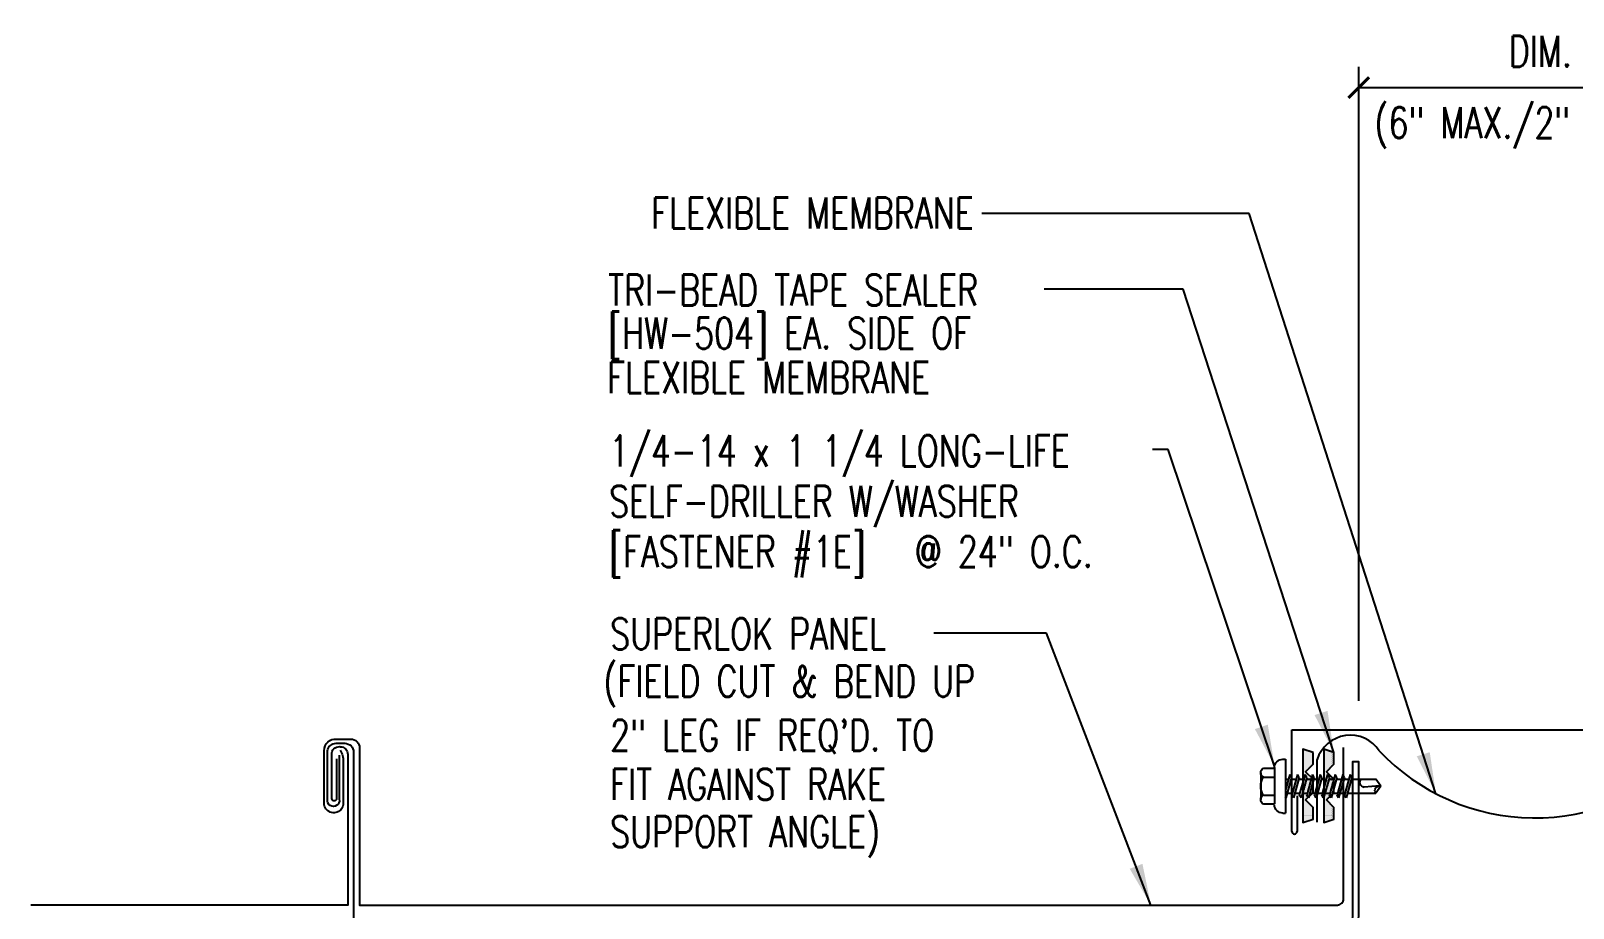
# Model space of a CAD drawing. Header units: inches. Extents: x 2.9 to 43.4, y 16.9 to 36.4.
# Drawn here: x 2.9 to 21.49, y 25.83 to 36.41 of the extents above; entities that cross this region are included whole.
import ezdxf
from ezdxf.enums import TextEntityAlignment as Align

# ---------------------------------------------------------------- set-up
doc = ezdxf.new("R2010")
doc.units = ezdxf.units.IN
doc.header["$MEASUREMENT"] = 0
for name, color, linetype in [('clip', 5, 'Continuous'), ('DIM', 2, 'Continuous'), ('FASTENER', 9, 'Continuous'), ('MEMBRANE', 7, 'Continuous'), ('PANEL', 11, 'Continuous'), ('STLA', 10, 'Continuous'), ('TAPE', 8, 'Continuous'), ('TEXT', 2, 'Continuous'), ('TRIM', 6, 'Continuous')]:
    doc.layers.add(name, color=color, linetype=linetype)
doc.styles.add('TEXT1', font='ROMANS.shx', dxfattribs={"width": 0.75, "height": 0.375})
doc.dimstyles.new('DETAIL$0', dxfattribs={"dimscale": 4, "dimtxt": 0.375, "dimasz": 0.0625, "dimexe": 0.0625, "dimexo": 0.125, "dimgap": 0.0625, "dimtad": 1, "dimdec": 4, "dimzin": 3, "dimdsep": 46, "dimlunit": 4, "dimtxsty": 'TEXT1', "dimblk": 'ARCHTICK', "dimcen": 0.0625, "dimclrd": 7, "dimclre": 7, "dimclrt": 2, "dimadec": 0, "dimazin": 0, "dimtfac": 0.59375, "dimtdec": 4, "dimtmove": 0, "dimatfit": 3, "dimfxl": 0, "dimfrac": 2, "dimtolj": 1, "dimtzin": 3, "dimarcsym": 0})
doc.dimstyles.new('DETAIL$7', dxfattribs={"dimscale": 4, "dimtxt": 0.375, "dimasz": 0.125, "dimexe": 0.0625, "dimexo": 0.125, "dimgap": 0.0625, "dimtad": 1, "dimdec": 4, "dimzin": 3, "dimdsep": 46, "dimlunit": 4, "dimtxsty": 'TEXT1', "dimblk": 'ARCHTICK', "dimcen": 0.0625, "dimclrd": 7, "dimclre": 7, "dimclrt": 2, "dimadec": 0, "dimazin": 0, "dimtfac": 0.59375, "dimtdec": 4, "dimtmove": 2, "dimatfit": 3, "dimfxl": 0, "dimfrac": 2, "dimtolj": 1, "dimtzin": 3, "dimarcsym": 0})

# ---------------------------------------------------------------- blocks, each defined once
blk = doc.blocks.new('_ArchTick')
at = {"color": 0, "linetype": 'ByBlock', "const_width": 0.15}
blk.add_lwpolyline([(-0.5, -0.5), (0.5, 0.5)], dxfattribs=at)
blk = doc.blocks.new('*D10')
at = {"layer": 'DEFPOINTS', "color": 0}
for p in [(23.29, 35.724), (18.908, 27.829), (23.29, 27.829)]:
    blk.add_point(p, dxfattribs=at)
at = {"layer": 'DIM', "color": 7, "lineweight": -2}
for p, q in [((18.908, 28.329), (18.908, 35.974)), ((23.29, 28.329), (23.29, 35.974)), ((18.908, 35.724), (23.29, 35.724))]:
    blk.add_line(p, q, dxfattribs=at)
at = {"layer": 'DIM', "color": 7, "lineweight": -2, "xscale": 0.25, "yscale": 0.25, "zscale": 0.25, "rotation": 180}
blk.add_blockref('_ArchTick', (18.908, 35.724), dxfattribs=at)
at = {"layer": 'DIM', "color": 7, "lineweight": -2, "xscale": 0.25, "yscale": 0.25, "zscale": 0.25}
blk.add_blockref('_ArchTick', (23.29, 35.724), dxfattribs=at)
at = {"layer": 'DIM', "color": 2, "insert": (21.099, 36.162), "char_height": 0.375, "attachment_point": 5, "style": 'TEXT1'}
blk.add_mtext('\\A1;DIM.', dxfattribs=at)
blk = doc.blocks.new('*X2')
at = {"color": 0}
for p, q in [((-0.434, 0.135), (-0.434, 0.135)), ((-0.434, 0.123), (-0.434, 0.123)), ((-0.422, 0.141), (-0.422, 0.141)), ((-0.422, 0.129), (-0.422, 0.129)), ((-0.422, 0.117), (-0.422, 0.117)), ((-0.422, 0.105), (-0.422, 0.105)), ((-0.422, 0.094), (-0.422, 0.094)), ((-0.422, 0.082), (-0.422, 0.082)), ((-0.41, 0.135), (-0.41, 0.135)), ((-0.41, 0.123), (-0.41, 0.123)), ((-0.41, 0.111), (-0.41, 0.111)), ((-0.41, 0.1), (-0.41, 0.1)), ((-0.41, 0.088), (-0.41, 0.088)), ((-0.41, 0.076), (-0.41, 0.076)), ((-0.41, 0.064), (-0.41, 0.064)), ((-0.41, 0.053), (-0.41, 0.053)), ((-0.41, 0.041), (-0.41, 0.041)), ((-0.398, 0.141), (-0.398, 0.141)), ((-0.398, 0.129), (-0.398, 0.129)), ((-0.398, 0.117), (-0.398, 0.117)), ((-0.398, 0.105), (-0.398, 0.105)), ((-0.398, 0.094), (-0.398, 0.094)), ((-0.398, 0.082), (-0.398, 0.082)), ((-0.398, 0.07), (-0.398, 0.07)), ((-0.398, 0.059), (-0.398, 0.059)), ((-0.398, 0.047), (-0.398, 0.047)), ((-0.398, 0.035), (-0.398, 0.035)), ((-0.398, 0.023), (-0.398, 0.023)), ((-0.387, 0.135), (-0.387, 0.135)), ((-0.387, 0.123), (-0.387, 0.123)), ((-0.387, 0.111), (-0.387, 0.111)), ((-0.387, 0.1), (-0.387, 0.1)), ((-0.387, 0.088), (-0.387, 0.088)), ((-0.387, 0.076), (-0.387, 0.076)), ((-0.387, 0.064), (-0.387, 0.064)), ((-0.387, 0.053), (-0.387, 0.053)), ((-0.387, 0.041), (-0.387, 0.041)), ((-0.387, 0.029), (-0.387, 0.029)), ((-0.375, 0.141), (-0.375, 0.141)), ((-0.375, 0.129), (-0.375, 0.129)), ((-0.375, 0.117), (-0.375, 0.117)), ((-0.375, 0.105), (-0.375, 0.105)), ((-0.375, 0.094), (-0.375, 0.094)), ((-0.375, 0.082), (-0.375, 0.082)), ((-0.375, 0.07), (-0.375, 0.07)), ((-0.375, 0.059), (-0.375, 0.059)), ((-0.375, 0.047), (-0.375, 0.047)), ((-0.375, 0.035), (-0.375, 0.035)), ((-0.375, 0.023), (-0.375, 0.023)), ((-0.363, 0.135), (-0.363, 0.135)), ((-0.363, 0.123), (-0.363, 0.123)), ((-0.363, 0.111), (-0.363, 0.111)), ((-0.363, 0.1), (-0.363, 0.1)), ((-0.363, 0.088), (-0.363, 0.088)), ((-0.363, 0.076), (-0.363, 0.076)), ((-0.363, 0.064), (-0.363, 0.064)), ((-0.363, 0.053), (-0.363, 0.053)), ((-0.363, 0.041), (-0.363, 0.041)), ((-0.363, 0.029), (-0.363, 0.029)), ((-0.352, 0.141), (-0.352, 0.141)), ((-0.352, 0.129), (-0.352, 0.129)), ((-0.352, 0.117), (-0.352, 0.117)), ((-0.352, 0.105), (-0.352, 0.105)), ((-0.352, 0.094), (-0.352, 0.094)), ((-0.352, 0.082), (-0.352, 0.082)), ((-0.352, 0.07), (-0.352, 0.07)), ((-0.352, 0.059), (-0.352, 0.059)), ((-0.352, 0.047), (-0.352, 0.047)), ((-0.352, 0.035), (-0.352, 0.035)), ((-0.352, 0.023), (-0.352, 0.023)), ((-0.34, 0.135), (-0.34, 0.135)), ((-0.34, 0.123), (-0.34, 0.123)), ((-0.34, 0.111), (-0.34, 0.111)), ((-0.34, 0.1), (-0.34, 0.1)), ((-0.34, 0.088), (-0.34, 0.088)), ((-0.34, 0.076), (-0.34, 0.076)), ((-0.34, 0.064), (-0.34, 0.064)), ((-0.34, 0.053), (-0.34, 0.053)), ((-0.34, 0.041), (-0.34, 0.041)), ((-0.34, 0.029), (-0.34, 0.029)), ((-0.328, 0.141), (-0.328, 0.141)), ((-0.328, 0.129), (-0.328, 0.129)), ((-0.328, 0.117), (-0.328, 0.117)), ((-0.328, 0.105), (-0.328, 0.105)), ((-0.328, 0.094), (-0.328, 0.094)), ((-0.328, 0.082), (-0.328, 0.082)), ((-0.328, 0.07), (-0.328, 0.07)), ((-0.328, 0.059), (-0.328, 0.059)), ((-0.328, 0.047), (-0.328, 0.047)), ((-0.328, 0.035), (-0.328, 0.035)), ((-0.328, 0.023), (-0.328, 0.023)), ((-0.316, 0.135), (-0.316, 0.135)), ((-0.316, 0.123), (-0.316, 0.123)), ((-0.316, 0.111), (-0.316, 0.111)), ((-0.316, 0.1), (-0.316, 0.1)), ((-0.316, 0.088), (-0.316, 0.088)), ((-0.316, 0.076), (-0.316, 0.076)), ((-0.316, 0.064), (-0.316, 0.064)), ((-0.316, 0.053), (-0.316, 0.053)), ((-0.316, 0.041), (-0.316, 0.041)), ((-0.316, 0.029), (-0.316, 0.029)), ((-0.305, 0.141), (-0.305, 0.141)), ((-0.305, 0.129), (-0.305, 0.129)), ((-0.305, 0.117), (-0.305, 0.117)), ((-0.305, 0.105), (-0.305, 0.105)), ((-0.305, 0.094), (-0.305, 0.094)), ((-0.305, 0.082), (-0.305, 0.082)), ((-0.305, 0.07), (-0.305, 0.07)), ((-0.305, 0.059), (-0.305, 0.059)), ((-0.305, 0.047), (-0.305, 0.047)), ((-0.305, 0.035), (-0.305, 0.035)), ((-0.305, 0.023), (-0.305, 0.023)), ((-0.293, 0.135), (-0.293, 0.135)), ((-0.293, 0.123), (-0.293, 0.123)), ((-0.293, 0.111), (-0.293, 0.111)), ((-0.293, 0.1), (-0.293, 0.1)), ((-0.293, 0.088), (-0.293, 0.088)), ((-0.293, 0.076), (-0.293, 0.076)), ((-0.293, 0.064), (-0.293, 0.064)), ((-0.293, 0.053), (-0.293, 0.053)), ((-0.293, 0.041), (-0.293, 0.041)), ((-0.293, 0.029), (-0.293, 0.029)), ((-0.281, 0.141), (-0.281, 0.141)), ((-0.281, 0.129), (-0.281, 0.129)), ((-0.281, 0.117), (-0.281, 0.117)), ((-0.281, 0.105), (-0.281, 0.105)), ((-0.281, 0.094), (-0.281, 0.094)), ((-0.281, 0.082), (-0.281, 0.082)), ((-0.281, 0.07), (-0.281, 0.07)), ((-0.281, 0.059), (-0.281, 0.059)), ((-0.281, 0.047), (-0.281, 0.047)), ((-0.281, 0.035), (-0.281, 0.035)), ((-0.281, 0.023), (-0.281, 0.023)), ((-0.27, 0.135), (-0.27, 0.135)), ((-0.27, 0.123), (-0.27, 0.123)), ((-0.27, 0.111), (-0.27, 0.111)), ((-0.27, 0.1), (-0.27, 0.1)), ((-0.27, 0.088), (-0.27, 0.088)), ((-0.27, 0.076), (-0.27, 0.076)), ((-0.27, 0.064), (-0.27, 0.064)), ((-0.27, 0.053), (-0.27, 0.053)), ((-0.27, 0.041), (-0.27, 0.041)), ((-0.27, 0.029), (-0.27, 0.029)), ((-0.258, 0.141), (-0.258, 0.141)), ((-0.258, 0.129), (-0.258, 0.129)), ((-0.258, 0.117), (-0.258, 0.117)), ((-0.258, 0.105), (-0.258, 0.105)), ((-0.258, 0.094), (-0.258, 0.094)), ((-0.258, 0.082), (-0.258, 0.082)), ((-0.258, 0.07), (-0.258, 0.07)), ((-0.258, 0.059), (-0.258, 0.059)), ((-0.258, 0.047), (-0.258, 0.047)), ((-0.258, 0.035), (-0.258, 0.035)), ((-0.258, 0.023), (-0.258, 0.023)), ((-0.246, 0.135), (-0.246, 0.135)), ((-0.246, 0.123), (-0.246, 0.123)), ((-0.246, 0.111), (-0.246, 0.111)), ((-0.246, 0.1), (-0.246, 0.1)), ((-0.246, 0.088), (-0.246, 0.088)), ((-0.246, 0.076), (-0.246, 0.076)), ((-0.246, 0.064), (-0.246, 0.064)), ((-0.246, 0.053), (-0.246, 0.053)), ((-0.246, 0.041), (-0.246, 0.041)), ((-0.234, 0.141), (-0.234, 0.141)), ((-0.234, 0.129), (-0.234, 0.129)), ((-0.234, 0.117), (-0.234, 0.117)), ((-0.234, 0.105), (-0.234, 0.105)), ((-0.234, 0.094), (-0.234, 0.094)), ((-0.234, 0.082), (-0.234, 0.082)), ((-0.234, 0.07), (-0.234, 0.07)), ((-0.234, 0.059), (-0.234, 0.059)), ((-0.234, 0.047), (-0.234, 0.047)), ((-0.223, 0.135), (-0.223, 0.135)), ((-0.223, 0.123), (-0.223, 0.123)), ((-0.223, 0.111), (-0.223, 0.111)), ((-0.223, 0.1), (-0.223, 0.1)), ((-0.223, 0.088), (-0.223, 0.088)), ((-0.223, 0.076), (-0.223, 0.076)), ((-0.223, 0.064), (-0.223, 0.064)), ((-0.211, 0.141), (-0.211, 0.141)), ((-0.211, 0.129), (-0.211, 0.129)), ((-0.211, 0.117), (-0.211, 0.117)), ((-0.211, 0.105), (-0.211, 0.105)), ((-0.211, 0.094), (-0.211, 0.094)), ((-0.211, 0.082), (-0.211, 0.082)), ((-0.211, 0.07), (-0.211, 0.07)), ((-0.199, 0.135), (-0.199, 0.135)), ((-0.199, 0.123), (-0.199, 0.123)), ((-0.199, 0.111), (-0.199, 0.111)), ((-0.199, 0.1), (-0.199, 0.1)), ((-0.199, 0.088), (-0.199, 0.088)), ((-0.188, 0.141), (-0.188, 0.141)), ((-0.188, 0.129), (-0.188, 0.129)), ((-0.188, 0.117), (-0.188, 0.117)), ((-0.188, 0.105), (-0.188, 0.105)), ((-0.188, 0.094), (-0.188, 0.094)), ((-0.176, 0.135), (-0.176, 0.135)), ((-0.176, 0.123), (-0.176, 0.123)), ((-0.176, 0.111), (-0.176, 0.111)), ((-0.164, 0.141), (-0.164, 0.141)), ((-0.164, 0.129), (-0.164, 0.129)), ((-0.164, 0.117), (-0.164, 0.117)), ((-0.164, 0.105), (-0.164, 0.105)), ((-0.152, 0.135), (-0.152, 0.135)), ((-0.152, 0.123), (-0.152, 0.123)), ((-0.152, 0.111), (-0.152, 0.111)), ((-0.152, 0.1), (-0.152, 0.1)), ((-0.141, 0.141), (-0.141, 0.141)), ((-0.141, 0.129), (-0.141, 0.129)), ((-0.141, 0.117), (-0.141, 0.117)), ((-0.141, 0.105), (-0.141, 0.105)), ((-0.141, 0.094), (-0.141, 0.094)), ((-0.141, 0.082), (-0.141, 0.082)), ((-0.129, 0.135), (-0.129, 0.135)), ((-0.129, 0.123), (-0.129, 0.123)), ((-0.129, 0.111), (-0.129, 0.111)), ((-0.129, 0.1), (-0.129, 0.1)), ((-0.129, 0.088), (-0.129, 0.088)), ((-0.129, 0.076), (-0.129, 0.076)), ((-0.117, 0.141), (-0.117, 0.141)), ((-0.117, 0.129), (-0.117, 0.129)), ((-0.117, 0.117), (-0.117, 0.117)), ((-0.117, 0.105), (-0.117, 0.105)), ((-0.117, 0.094), (-0.117, 0.094)), ((-0.117, 0.082), (-0.117, 0.082)), ((-0.117, 0.07), (-0.117, 0.07)), ((-0.117, 0.059), (-0.117, 0.059)), ((-0.105, 0.135), (-0.105, 0.135)), ((-0.105, 0.123), (-0.105, 0.123)), ((-0.105, 0.111), (-0.105, 0.111)), ((-0.105, 0.1), (-0.105, 0.1)), ((-0.105, 0.088), (-0.105, 0.088)), ((-0.105, 0.076), (-0.105, 0.076)), ((-0.105, 0.064), (-0.105, 0.064)), ((-0.105, 0.053), (-0.105, 0.053)), ((-0.094, 0.141), (-0.094, 0.141)), ((-0.094, 0.129), (-0.094, 0.129)), ((-0.094, 0.117), (-0.094, 0.117)), ((-0.094, 0.105), (-0.094, 0.105)), ((-0.094, 0.094), (-0.094, 0.094)), ((-0.094, 0.082), (-0.094, 0.082)), ((-0.094, 0.07), (-0.094, 0.07)), ((-0.094, 0.059), (-0.094, 0.059)), ((-0.094, 0.047), (-0.094, 0.047)), ((-0.094, 0.035), (-0.094, 0.035)), ((-0.082, 0.135), (-0.082, 0.135)), ((-0.082, 0.123), (-0.082, 0.123)), ((-0.082, 0.111), (-0.082, 0.111)), ((-0.082, 0.1), (-0.082, 0.1)), ((-0.082, 0.088), (-0.082, 0.088)), ((-0.082, 0.076), (-0.082, 0.076)), ((-0.082, 0.064), (-0.082, 0.064)), ((-0.082, 0.053), (-0.082, 0.053)), ((-0.082, 0.041), (-0.082, 0.041)), ((-0.082, 0.029), (-0.082, 0.029)), ((-0.07, 0.141), (-0.07, 0.141)), ((-0.07, 0.129), (-0.07, 0.129)), ((-0.07, 0.117), (-0.07, 0.117)), ((-0.07, 0.105), (-0.07, 0.105)), ((-0.07, 0.094), (-0.07, 0.094)), ((-0.07, 0.082), (-0.07, 0.082)), ((-0.07, 0.07), (-0.07, 0.07)), ((-0.07, 0.059), (-0.07, 0.059)), ((-0.07, 0.047), (-0.07, 0.047)), ((-0.07, 0.035), (-0.07, 0.035)), ((-0.07, 0.023), (-0.07, 0.023)), ((-0.059, 0.135), (-0.059, 0.135)), ((-0.059, 0.123), (-0.059, 0.123)), ((-0.059, 0.111), (-0.059, 0.111)), ((-0.059, 0.1), (-0.059, 0.1)), ((-0.059, 0.088), (-0.059, 0.088)), ((-0.059, 0.076), (-0.059, 0.076)), ((-0.059, 0.064), (-0.059, 0.064)), ((-0.059, 0.053), (-0.059, 0.053)), ((-0.059, 0.041), (-0.059, 0.041)), ((-0.059, 0.029), (-0.059, 0.029)), ((-0.047, 0.141), (-0.047, 0.141)), ((-0.047, 0.129), (-0.047, 0.129)), ((-0.047, 0.117), (-0.047, 0.117)), ((-0.047, 0.105), (-0.047, 0.105)), ((-0.047, 0.094), (-0.047, 0.094)), ((-0.047, 0.082), (-0.047, 0.082)), ((-0.047, 0.07), (-0.047, 0.07)), ((-0.047, 0.059), (-0.047, 0.059)), ((-0.047, 0.047), (-0.047, 0.047)), ((-0.047, 0.035), (-0.047, 0.035)), ((-0.047, 0.023), (-0.047, 0.023)), ((-0.035, 0.135), (-0.035, 0.135)), ((-0.035, 0.123), (-0.035, 0.123)), ((-0.035, 0.111), (-0.035, 0.111)), ((-0.035, 0.1), (-0.035, 0.1)), ((-0.035, 0.088), (-0.035, 0.088)), ((-0.035, 0.076), (-0.035, 0.076)), ((-0.035, 0.064), (-0.035, 0.064)), ((-0.035, 0.053), (-0.035, 0.053)), ((-0.035, 0.041), (-0.035, 0.041)), ((-0.035, 0.029), (-0.035, 0.029)), ((-0.023, 0.141), (-0.023, 0.141)), ((-0.023, 0.129), (-0.023, 0.129)), ((-0.023, 0.117), (-0.023, 0.117)), ((-0.023, 0.105), (-0.023, 0.105)), ((-0.023, 0.094), (-0.023, 0.094)), ((-0.023, 0.082), (-0.023, 0.082)), ((-0.023, 0.07), (-0.023, 0.07)), ((-0.023, 0.059), (-0.023, 0.059)), ((-0.023, 0.047), (-0.023, 0.047)), ((-0.023, 0.035), (-0.023, 0.035)), ((-0.023, 0.023), (-0.023, 0.023)), ((-0.012, 0.135), (-0.012, 0.135)), ((-0.012, 0.123), (-0.012, 0.123)), ((-0.012, 0.111), (-0.012, 0.111)), ((-0.012, 0.1), (-0.012, 0.1)), ((-0.012, 0.088), (-0.012, 0.088)), ((-0.012, 0.076), (-0.012, 0.076)), ((-0.012, 0.064), (-0.012, 0.064)), ((-0.012, 0.053), (-0.012, 0.053)), ((-0.012, 0.041), (-0.012, 0.041)), ((-0.012, 0.029), (-0.012, 0.029)), ((0, 0.141), (0, 0.141)), ((0, 0.129), (0, 0.129)), ((0, 0.117), (0, 0.117)), ((0, 0.105), (0, 0.105)), ((0, 0.094), (0, 0.094)), ((0, 0.082), (0, 0.082)), ((0, 0.07), (0, 0.07)), ((0, 0.059), (0, 0.059)), ((0, 0.047), (0, 0.047)), ((0, 0.035), (0, 0.035)), ((0, 0.023), (0, 0.023)), ((0.012, 0.135), (0.012, 0.135)), ((0.012, 0.123), (0.012, 0.123)), ((0.012, 0.111), (0.012, 0.111)), ((0.012, 0.1), (0.012, 0.1)), ((0.012, 0.088), (0.012, 0.088)), ((0.012, 0.076), (0.012, 0.076)), ((0.012, 0.064), (0.012, 0.064)), ((0.012, 0.053), (0.012, 0.053)), ((0.012, 0.041), (0.012, 0.041)), ((0.012, 0.029), (0.012, 0.029)), ((0.023, 0.141), (0.023, 0.141)), ((0.023, 0.129), (0.023, 0.129)), ((0.023, 0.117), (0.023, 0.117)), ((0.023, 0.105), (0.023, 0.105)), ((0.023, 0.094), (0.023, 0.094)), ((0.023, 0.082), (0.023, 0.082)), ((0.023, 0.07), (0.023, 0.07)), ((0.023, 0.059), (0.023, 0.059)), ((0.023, 0.047), (0.023, 0.047)), ((0.023, 0.035), (0.023, 0.035)), ((0.023, 0.023), (0.023, 0.023)), ((0.035, 0.135), (0.035, 0.135)), ((0.035, 0.123), (0.035, 0.123)), ((0.035, 0.111), (0.035, 0.111)), ((0.035, 0.1), (0.035, 0.1)), ((0.035, 0.088), (0.035, 0.088)), ((0.035, 0.076), (0.035, 0.076)), ((0.035, 0.064), (0.035, 0.064)), ((0.035, 0.053), (0.035, 0.053)), ((0.035, 0.041), (0.035, 0.041)), ((0.035, 0.029), (0.035, 0.029)), ((0.047, 0.141), (0.047, 0.141)), ((0.047, 0.129), (0.047, 0.129)), ((0.047, 0.117), (0.047, 0.117)), ((0.047, 0.105), (0.047, 0.105)), ((0.047, 0.094), (0.047, 0.094)), ((0.047, 0.082), (0.047, 0.082)), ((0.047, 0.07), (0.047, 0.07)), ((0.047, 0.059), (0.047, 0.059)), ((0.047, 0.047), (0.047, 0.047)), ((0.047, 0.035), (0.047, 0.035)), ((0.047, 0.023), (0.047, 0.023)), ((0.059, 0.135), (0.059, 0.135)), ((0.059, 0.123), (0.059, 0.123)), ((0.059, 0.111), (0.059, 0.111)), ((0.059, 0.1), (0.059, 0.1)), ((0.059, 0.088), (0.059, 0.088)), ((0.059, 0.076), (0.059, 0.076)), ((0.059, 0.064), (0.059, 0.064)), ((0.059, 0.053), (0.059, 0.053)), ((0.059, 0.041), (0.059, 0.041)), ((0.059, 0.029), (0.059, 0.029)), ((0.07, 0.141), (0.07, 0.141)), ((0.07, 0.129), (0.07, 0.129)), ((0.07, 0.117), (0.07, 0.117)), ((0.07, 0.105), (0.07, 0.105)), ((0.07, 0.094), (0.07, 0.094)), ((0.07, 0.082), (0.07, 0.082)), ((0.07, 0.07), (0.07, 0.07)), ((0.07, 0.059), (0.07, 0.059)), ((0.07, 0.047), (0.07, 0.047)), ((0.07, 0.035), (0.07, 0.035)), ((0.07, 0.023), (0.07, 0.023)), ((0.082, 0.135), (0.082, 0.135)), ((0.082, 0.123), (0.082, 0.123)), ((0.082, 0.111), (0.082, 0.111)), ((0.082, 0.1), (0.082, 0.1)), ((0.082, 0.088), (0.082, 0.088)), ((0.082, 0.076), (0.082, 0.076)), ((0.082, 0.064), (0.082, 0.064)), ((0.082, 0.053), (0.082, 0.053)), ((0.082, 0.041), (0.082, 0.041)), ((0.082, 0.029), (0.082, 0.029)), ((0.094, 0.141), (0.094, 0.141)), ((0.094, 0.129), (0.094, 0.129)), ((0.094, 0.117), (0.094, 0.117)), ((0.094, 0.105), (0.094, 0.105)), ((0.094, 0.094), (0.094, 0.094)), ((0.094, 0.082), (0.094, 0.082)), ((0.094, 0.07), (0.094, 0.07)), ((0.094, 0.059), (0.094, 0.059)), ((0.094, 0.047), (0.094, 0.047)), ((0.094, 0.035), (0.094, 0.035)), ((0.105, 0.135), (0.105, 0.135)), ((0.105, 0.123), (0.105, 0.123)), ((0.105, 0.111), (0.105, 0.111)), ((0.105, 0.1), (0.105, 0.1)), ((0.105, 0.088), (0.105, 0.088)), ((0.105, 0.076), (0.105, 0.076)), ((0.105, 0.064), (0.105, 0.064)), ((0.105, 0.053), (0.105, 0.053)), ((0.117, 0.141), (0.117, 0.141)), ((0.117, 0.129), (0.117, 0.129)), ((0.117, 0.117), (0.117, 0.117)), ((0.117, 0.105), (0.117, 0.105)), ((0.117, 0.094), (0.117, 0.094)), ((0.117, 0.082), (0.117, 0.082)), ((0.117, 0.07), (0.117, 0.07)), ((0.117, 0.059), (0.117, 0.059)), ((0.129, 0.135), (0.129, 0.135)), ((0.129, 0.123), (0.129, 0.123)), ((0.129, 0.111), (0.129, 0.111)), ((0.129, 0.1), (0.129, 0.1)), ((0.129, 0.088), (0.129, 0.088)), ((0.129, 0.076), (0.129, 0.076)), ((0.141, 0.141), (0.141, 0.141)), ((0.141, 0.129), (0.141, 0.129)), ((0.141, 0.117), (0.141, 0.117)), ((0.141, 0.105), (0.141, 0.105)), ((0.141, 0.094), (0.141, 0.094)), ((0.141, 0.082), (0.141, 0.082)), ((0.152, 0.135), (0.152, 0.135)), ((0.152, 0.123), (0.152, 0.123)), ((0.152, 0.111), (0.152, 0.111)), ((0.152, 0.1), (0.152, 0.1)), ((0.164, 0.141), (0.164, 0.141)), ((0.164, 0.129), (0.164, 0.129)), ((0.164, 0.117), (0.164, 0.117)), ((0.164, 0.105), (0.164, 0.105)), ((0.176, 0.135), (0.176, 0.135)), ((0.176, 0.123), (0.176, 0.123)), ((0.176, 0.111), (0.176, 0.111)), ((0.188, 0.141), (0.188, 0.141)), ((0.188, 0.129), (0.188, 0.129)), ((0.188, 0.117), (0.188, 0.117)), ((0.188, 0.105), (0.188, 0.105)), ((0.188, 0.094), (0.188, 0.094)), ((0.199, 0.135), (0.199, 0.135)), ((0.199, 0.123), (0.199, 0.123)), ((0.199, 0.111), (0.199, 0.111)), ((0.199, 0.1), (0.199, 0.1)), ((0.199, 0.088), (0.199, 0.088)), ((0.211, 0.141), (0.211, 0.141)), ((0.211, 0.129), (0.211, 0.129)), ((0.211, 0.117), (0.211, 0.117)), ((0.211, 0.105), (0.211, 0.105)), ((0.211, 0.094), (0.211, 0.094)), ((0.211, 0.082), (0.211, 0.082)), ((0.211, 0.07), (0.211, 0.07)), ((0.223, 0.135), (0.223, 0.135)), ((0.223, 0.123), (0.223, 0.123)), ((0.223, 0.111), (0.223, 0.111)), ((0.223, 0.1), (0.223, 0.1)), ((0.223, 0.088), (0.223, 0.088)), ((0.223, 0.076), (0.223, 0.076)), ((0.223, 0.064), (0.223, 0.064)), ((0.234, 0.141), (0.234, 0.141)), ((0.234, 0.129), (0.234, 0.129)), ((0.234, 0.117), (0.234, 0.117)), ((0.234, 0.105), (0.234, 0.105)), ((0.234, 0.094), (0.234, 0.094)), ((0.234, 0.082), (0.234, 0.082)), ((0.234, 0.07), (0.234, 0.07)), ((0.234, 0.059), (0.234, 0.059)), ((0.234, 0.047), (0.234, 0.047)), ((0.246, 0.135), (0.246, 0.135)), ((0.246, 0.123), (0.246, 0.123)), ((0.246, 0.111), (0.246, 0.111)), ((0.246, 0.1), (0.246, 0.1)), ((0.246, 0.088), (0.246, 0.088)), ((0.246, 0.076), (0.246, 0.076)), ((0.246, 0.064), (0.246, 0.064)), ((0.246, 0.053), (0.246, 0.053)), ((0.246, 0.041), (0.246, 0.041)), ((0.258, 0.141), (0.258, 0.141)), ((0.258, 0.129), (0.258, 0.129)), ((0.258, 0.117), (0.258, 0.117)), ((0.258, 0.105), (0.258, 0.105)), ((0.258, 0.094), (0.258, 0.094)), ((0.258, 0.082), (0.258, 0.082)), ((0.258, 0.07), (0.258, 0.07)), ((0.258, 0.059), (0.258, 0.059)), ((0.258, 0.047), (0.258, 0.047)), ((0.258, 0.035), (0.258, 0.035)), ((0.258, 0.023), (0.258, 0.023)), ((0.27, 0.135), (0.27, 0.135)), ((0.27, 0.123), (0.27, 0.123)), ((0.27, 0.111), (0.27, 0.111)), ((0.27, 0.1), (0.27, 0.1)), ((0.27, 0.088), (0.27, 0.088)), ((0.27, 0.076), (0.27, 0.076)), ((0.27, 0.064), (0.27, 0.064)), ((0.27, 0.053), (0.27, 0.053)), ((0.27, 0.041), (0.27, 0.041)), ((0.27, 0.029), (0.27, 0.029)), ((0.281, 0.141), (0.281, 0.141)), ((0.281, 0.129), (0.281, 0.129)), ((0.281, 0.117), (0.281, 0.117)), ((0.281, 0.105), (0.281, 0.105)), ((0.281, 0.094), (0.281, 0.094)), ((0.281, 0.082), (0.281, 0.082)), ((0.281, 0.07), (0.281, 0.07)), ((0.281, 0.059), (0.281, 0.059)), ((0.281, 0.047), (0.281, 0.047)), ((0.281, 0.035), (0.281, 0.035)), ((0.281, 0.023), (0.281, 0.023)), ((0.293, 0.135), (0.293, 0.135)), ((0.293, 0.123), (0.293, 0.123)), ((0.293, 0.111), (0.293, 0.111)), ((0.293, 0.1), (0.293, 0.1)), ((0.293, 0.088), (0.293, 0.088)), ((0.293, 0.076), (0.293, 0.076)), ((0.293, 0.064), (0.293, 0.064)), ((0.293, 0.053), (0.293, 0.053)), ((0.293, 0.041), (0.293, 0.041)), ((0.293, 0.029), (0.293, 0.029)), ((0.305, 0.141), (0.305, 0.141)), ((0.305, 0.129), (0.305, 0.129)), ((0.305, 0.117), (0.305, 0.117)), ((0.305, 0.105), (0.305, 0.105)), ((0.305, 0.094), (0.305, 0.094)), ((0.305, 0.082), (0.305, 0.082)), ((0.305, 0.07), (0.305, 0.07)), ((0.305, 0.059), (0.305, 0.059)), ((0.305, 0.047), (0.305, 0.047)), ((0.305, 0.035), (0.305, 0.035)), ((0.305, 0.023), (0.305, 0.023)), ((0.316, 0.135), (0.316, 0.135)), ((0.316, 0.123), (0.316, 0.123)), ((0.316, 0.111), (0.316, 0.111)), ((0.316, 0.1), (0.316, 0.1)), ((0.316, 0.088), (0.316, 0.088)), ((0.316, 0.076), (0.316, 0.076)), ((0.316, 0.064), (0.316, 0.064)), ((0.316, 0.053), (0.316, 0.053)), ((0.316, 0.041), (0.316, 0.041)), ((0.316, 0.029), (0.316, 0.029)), ((0.328, 0.141), (0.328, 0.141)), ((0.328, 0.129), (0.328, 0.129)), ((0.328, 0.117), (0.328, 0.117)), ((0.328, 0.105), (0.328, 0.105)), ((0.328, 0.094), (0.328, 0.094)), ((0.328, 0.082), (0.328, 0.082)), ((0.328, 0.07), (0.328, 0.07)), ((0.328, 0.059), (0.328, 0.059)), ((0.328, 0.047), (0.328, 0.047)), ((0.328, 0.035), (0.328, 0.035)), ((0.328, 0.023), (0.328, 0.023)), ((0.34, 0.135), (0.34, 0.135)), ((0.34, 0.123), (0.34, 0.123)), ((0.34, 0.111), (0.34, 0.111)), ((0.34, 0.1), (0.34, 0.1)), ((0.34, 0.088), (0.34, 0.088)), ((0.34, 0.076), (0.34, 0.076)), ((0.34, 0.064), (0.34, 0.064)), ((0.34, 0.053), (0.34, 0.053)), ((0.34, 0.041), (0.34, 0.041)), ((0.34, 0.029), (0.34, 0.029)), ((0.352, 0.141), (0.352, 0.141)), ((0.352, 0.129), (0.352, 0.129)), ((0.352, 0.117), (0.352, 0.117)), ((0.352, 0.105), (0.352, 0.105)), ((0.352, 0.094), (0.352, 0.094)), ((0.352, 0.082), (0.352, 0.082)), ((0.352, 0.07), (0.352, 0.07)), ((0.352, 0.059), (0.352, 0.059)), ((0.352, 0.047), (0.352, 0.047)), ((0.352, 0.035), (0.352, 0.035)), ((0.352, 0.023), (0.352, 0.023)), ((0.363, 0.135), (0.363, 0.135)), ((0.363, 0.123), (0.363, 0.123)), ((0.363, 0.111), (0.363, 0.111)), ((0.363, 0.1), (0.363, 0.1)), ((0.363, 0.088), (0.363, 0.088)), ((0.363, 0.076), (0.363, 0.076)), ((0.363, 0.064), (0.363, 0.064)), ((0.363, 0.053), (0.363, 0.053)), ((0.363, 0.041), (0.363, 0.041)), ((0.363, 0.029), (0.363, 0.029)), ((0.375, 0.141), (0.375, 0.141)), ((0.375, 0.129), (0.375, 0.129)), ((0.375, 0.117), (0.375, 0.117)), ((0.375, 0.105), (0.375, 0.105)), ((0.375, 0.094), (0.375, 0.094)), ((0.375, 0.082), (0.375, 0.082)), ((0.375, 0.07), (0.375, 0.07)), ((0.375, 0.059), (0.375, 0.059)), ((0.375, 0.047), (0.375, 0.047)), ((0.375, 0.035), (0.375, 0.035)), ((0.375, 0.023), (0.375, 0.023)), ((0.387, 0.135), (0.387, 0.135)), ((0.387, 0.123), (0.387, 0.123)), ((0.387, 0.111), (0.387, 0.111)), ((0.387, 0.1), (0.387, 0.1)), ((0.387, 0.088), (0.387, 0.088)), ((0.387, 0.076), (0.387, 0.076)), ((0.387, 0.064), (0.387, 0.064)), ((0.387, 0.053), (0.387, 0.053)), ((0.387, 0.041), (0.387, 0.041)), ((0.387, 0.029), (0.387, 0.029)), ((0.398, 0.141), (0.398, 0.141)), ((0.398, 0.129), (0.398, 0.129)), ((0.398, 0.117), (0.398, 0.117)), ((0.398, 0.105), (0.398, 0.105)), ((0.398, 0.094), (0.398, 0.094)), ((0.398, 0.082), (0.398, 0.082)), ((0.398, 0.07), (0.398, 0.07)), ((0.398, 0.059), (0.398, 0.059)), ((0.398, 0.047), (0.398, 0.047)), ((0.398, 0.035), (0.398, 0.035)), ((0.398, 0.023), (0.398, 0.023)), ((0.41, 0.135), (0.41, 0.135)), ((0.41, 0.123), (0.41, 0.123)), ((0.41, 0.111), (0.41, 0.111)), ((0.41, 0.1), (0.41, 0.1)), ((0.41, 0.088), (0.41, 0.088)), ((0.41, 0.076), (0.41, 0.076)), ((0.41, 0.064), (0.41, 0.064)), ((0.41, 0.053), (0.41, 0.053)), ((0.41, 0.041), (0.41, 0.041)), ((0.422, 0.141), (0.422, 0.141)), ((0.422, 0.129), (0.422, 0.129)), ((0.422, 0.117), (0.422, 0.117)), ((0.422, 0.105), (0.422, 0.105)), ((0.422, 0.094), (0.422, 0.094)), ((0.422, 0.082), (0.422, 0.082)), ((0.434, 0.135), (0.434, 0.135)), ((0.434, 0.123), (0.434, 0.123))]:
    blk.add_line(p, q, dxfattribs=at)
blk = doc.blocks.new('MB_DBTAP')
at = {"layer": 'TAPE', "color": 9}
blk.add_lwpolyline([(-0.403, 0.018), (-0.442, 0.141), (0.442, 0.141), (0.403, 0.018), (0.26, 0.018), (0.17, 0.109), (0.079, 0.018), (0, 0.018), (-0.079, 0.018), (-0.17, 0.109), (-0.26, 0.018)], close=True, dxfattribs=at)
at = {"layer": 'TAPE', "color": 251}
blk.add_blockref('*X2', (0, 0), dxfattribs=at)
blk = doc.blocks.new('MB_DW3')
at = {"layer": 'FASTENER'}
for p, q in [((-0.215, 0.305), (-0.215, 0.171)), ((-0.161, 0.337), (0.161, 0.337)), ((-0.107, 0.305), (-0.107, 0.171)), ((0.107, 0.305), (0.107, 0.171)), ((0.215, 0.305), (0.215, 0.171)), ((-0.324, 0.071), (-0.324, 0.037)), ((-0.324, 0.037), (0.324, 0.037)), ((-0.224, 0.171), (0.215, 0.171)), ((-0.139, -0.016), (0.046, 0.037)), ((-0.104, -0.036), (0.139, 0.033)), ((-0.086, 0.037), (0.086, 0.037)), ((-0.086, 0.037), (-0.086, -0.001)), ((0.086, 0.037), (0.133, 0.037)), ((0.086, 0.018), (0.086, -0.042)), ((0.139, 0.033), (0.133, 0.037)), ((0.324, 0.071), (0.324, 0.037)), ((-0.104, -0.036), (-0.139, -0.016)), ((-0.139, -0.107), (0.104, -0.038)), ((-0.104, -0.127), (-0.139, -0.107)), ((-0.139, -0.198), (0.104, -0.128)), ((-0.104, -0.127), (0.139, -0.058)), ((-0.104, -0.218), (0.139, -0.149)), ((-0.086, -0.031), (-0.086, -0.092)), ((-0.086, -0.122), (-0.086, -0.183)), ((0.086, -0.073), (0.086, -0.133)), ((0.086, -0.164), (0.086, -0.224)), ((0.139, -0.058), (0.104, -0.038)), ((0.139, -0.149), (0.104, -0.128)), ((-0.104, -0.218), (-0.139, -0.198)), ((-0.139, -0.289), (0.104, -0.219)), ((-0.104, -0.309), (-0.139, -0.289)), ((-0.139, -0.38), (0.104, -0.31)), ((-0.104, -0.309), (0.139, -0.239)), ((-0.104, -0.4), (0.139, -0.33)), ((-0.086, -0.213), (-0.086, -0.274)), ((-0.086, -0.304), (-0.086, -0.364)), ((0.086, -0.255), (0.086, -0.315)), ((0.086, -0.345), (0.086, -0.406)), ((0.139, -0.239), (0.104, -0.219)), ((0.139, -0.33), (0.104, -0.31)), ((-0.104, -0.4), (-0.139, -0.38)), ((-0.139, -0.47), (0.104, -0.401)), ((-0.104, -0.491), (-0.139, -0.47)), ((-0.139, -0.561), (0.104, -0.492)), ((-0.104, -0.491), (0.139, -0.421)), ((-0.104, -0.581), (0.139, -0.512)), ((-0.086, -0.395), (-0.086, -0.455)), ((-0.086, -0.486), (-0.086, -0.546)), ((0.086, -0.436), (0.086, -0.497)), ((0.086, -0.527), (0.086, -0.588)), ((0.139, -0.421), (0.104, -0.401)), ((0.139, -0.512), (0.104, -0.492)), ((-0.104, -0.581), (-0.139, -0.561)), ((-0.139, -0.652), (0.104, -0.583)), ((-0.104, -0.672), (-0.139, -0.652)), ((-0.139, -0.743), (0.104, -0.674)), ((-0.104, -0.763), (-0.139, -0.743)), ((-0.104, -0.672), (0.139, -0.603)), ((-0.104, -0.763), (0.139, -0.694)), ((-0.086, -0.577), (-0.086, -0.637)), ((-0.086, -0.667), (-0.086, -0.728)), ((0.086, -0.618), (0.086, -0.679)), ((0.086, -0.709), (0.086, -1.05)), ((0.139, -0.603), (0.104, -0.583)), ((0.139, -0.694), (0.104, -0.674)), ((-0.086, -0.758), (-0.086, -1.05)), ((-0.002, -1.095), (0.014, -0.909)), ((0, -1.111), (-0.086, -1.05)), ((0, -1.111), (0.086, -1.05))]:
    blk.add_line(p, q, dxfattribs=at)
for centre, radius, start, end in [((-0.161, 0.274), 0.0628, 29.8754, 150.1246), ((0, 0.141), 0.196, 56.9974, 123.0026), ((0.161, 0.274), 0.0628, 29.8754, 150.1246), ((-0.224, 0.071), 0.1, 90, 180), ((0.224, 0.071), 0.1, 0, 90), ((-0.046, -0.921), 0.0615, 11.1445, 130.906), ((0.054, -1.097), 0.0563, 55.4585, 194.8454)]:
    blk.add_arc(centre, radius, start, end, dxfattribs=at)
blk = doc.blocks.new('FD-F1e')
at = {"layer": 'TEXT', "style": 'TEXT1', "width": 0.75}
for s, p in [('1/4-14 x 1 1/4 LONG-LIFE', (0.0047, -0.0408)), ('SELF-DRILLER W/WASHER', (0.0047, -0.1926)), ('[FASTENER #1E]', (0.0047, -0.3444))]:
    blk.add_text(s, height=0.09375, dxfattribs=at).set_placement(p)
blk.add_attdef('(QUANTITY)', (0.9263, -0.3444), '', height=0.0938, dxfattribs=at)
at = {"layer": 'TEXT', "style": 'TEXT1', "flags": 1}
for tag, p in [('Color', (0.0245, -0.5337)), ('Calc', (0.0245, -0.5337)), ('Opt1', (0.0245, -0.5337)), ('Opt2', (0.0245, -0.5337)), ('Opt3', (0.0245, -0.5337)), ('Description', (0.0245, -0.5337)), ('Multiple', (0.0245, -0.5337)), ('Part', (0.0245, -0.5337)), ('Spare1', (0.0245, -0.7212)), ('Spare2', (0.0245, -0.7212)), ('Spare3', (0.0245, -0.7212)), ('Spare4', (0.0245, -0.7212)), ('Spare5', (0.0245, -0.7212)), ('Spare6', (0.0245, -0.7212)), ('Spare7', (0.0245, -0.7212)), ('Spare8', (0.0245, -0.7212)), ('Spare9', (0.0245, -0.7212)), ('Spare10', (0.0245, -0.7212))]:
    blk.add_attdef(tag, p, '', height=0.0938, dxfattribs=at)

msp = doc.modelspace()

# ---------------------------------------------------------------- linework, layer by layer
at = {"layer": 'clip'}
msp.add_lwpolyline([(6.61639, 27.67646), (6.61663, 27.14343, -1.16210602), (6.47362, 27.13959), (6.47361, 27.72985, -0.36554649), (6.5774, 27.81853), (6.68286, 27.81853, -0.41421356), (6.78938, 27.71201), (6.78938, 25.4668), (6.92127, 25.4668), (6.92127, 25.53268), (6.78938, 25.54915)], format="xyb", dxfattribs=at)
at = {"layer": 'MEMBRANE'}
msp.add_line((18.40763, 26.86785), (18.40763, 27.62219), dxfattribs=at)
for centre, radius, start, end in [((18.80719, 27.49703), 0.4187, 33.436922, 162.607088), ((21.03293, 29.49825), 2.5798, 223.337671, 315.325728)]:
    msp.add_arc(centre, radius, start, end, dxfattribs=at)
at = {"layer": 'PANEL'}
for points in [[(6.58403, 27.63104), (6.58397, 27.15175, -1), (6.52735, 27.15175), (6.52735, 27.63634), (6.52735, 27.68434, -0.46921016), (6.62139, 27.77837), (6.63098, 27.77803, -0.42234564), (6.71791, 27.68434), (6.71791, 25.86902), (2.89744, 25.86902)], [(6.62623, 27.73541), (6.65082, 27.68912, -0.10263246), (6.66455, 27.6184), (6.66455, 27.11028, -1.20090855), (6.43614, 27.12603), (6.43614, 27.72961, -0.46726582), (6.58507, 27.86921), (6.75521, 27.86921, -0.41421356), (6.86173, 27.76269), (6.86173, 25.86902), (18.65147, 25.86902, 0.41421464), (18.726, 25.94355), (18.72597, 27.76856)]]:
    msp.add_lwpolyline(points, format="xyb", dxfattribs=at)
at = {"layer": 'STLA'}
msp.add_lwpolyline([(15.40832, 25.54875), (15.40832, 25.47405), (18.64612, 25.47405, 0.41421356), (18.90832, 25.73625), (18.90832, 27.59473), (18.83362, 27.59473), (18.83362, 25.73625, -0.41421356), (18.64612, 25.54875)], format="xyb", close=True, dxfattribs=at)
at = {"layer": 'TRIM'}
for p, q in [((18.10212, 27.98055), (27.31754, 27.98055)), ((18.10212, 26.75562), (18.10212, 27.98055)), ((18.16462, 27.18437), (18.16462, 26.75562))]:
    msp.add_line(p, q, dxfattribs=at)
msp.add_arc((18.13337, 26.75562), 0.03125, 180, 0, dxfattribs=at)

# ---------------------------------------------------------------- block references
at = {"layer": 'FASTENER', "xscale": -1, "rotation": 90}
msp.add_blockref('MB_DW3', (18.0638, 27.3022), dxfattribs=at)
at = {"layer": 'TAPE', "xscale": -1, "rotation": 90.0000000000005}
for p in [(18.37556, 27.30567), (18.62741, 27.30567)]:
    msp.add_blockref('MB_DBTAP', p, dxfattribs=at)
at = {"layer": 'TEXT', "xscale": 4, "yscale": 4, "zscale": 4}
msp.add_blockref('FD-F1e', (9.85008, 31.32006), dxfattribs=at).add_auto_attribs({'(QUANTITY)': '@ 24" O.C.'})

# ---------------------------------------------------------------- texts
at = {"layer": 'TEXT', "style": 'TEXT1', "width": 0.75}
for s, p in [('(6" MAX./2" MIN.)', (19.09764, 35.11405)), ('TRI-BEAD TAPE SEALER', (9.8591, 33.09596)), ('[HW-504] EA. SIDE OF', (9.8591, 32.5761)), ('FLEXIBLE MEMBRANE', (9.84705, 32.04161)), ('SUPERLOK PANEL', (9.88399, 28.95116)), ('(FIELD CUT & BEND UP', (9.80137, 28.38001)), ('2" LEG IF REQ\'D. TO ', (9.8823, 27.72858)), ('FIT AGAINST RAKE', (9.8823, 27.13737)), ('SUPPORT ANGLE)', (9.8823, 26.56654))]:
    msp.add_text(s, height=0.375, dxfattribs=at).set_placement(p)
msp.add_text('FLEXIBLE MEMBRANE', height=0.375, dxfattribs=at).set_placement((14.26933, 34.02333), align=Align.RIGHT)

# ---------------------------------------------------------------- dimensions: what is measured, and where the dimension line sits
at = {"layer": 'DIM'}
dim = msp.add_linear_dim(base=(23.29031, 35.72419), p1=(18.90832, 27.82947), p2=(23.29031, 27.82947), text='DIM.', dimstyle='DETAIL$0', dxfattribs=at)
dim.commit()
dim.dimension.update_dxf_attribs({"geometry": '*D10', "text_midpoint": (21.09931, 36.16169)})

# ---------------------------------------------------------------- leaders
for points in [[(19.83971, 27.21098), (17.58738, 34.20547), (14.36326, 34.20547)], [(18.60893, 27.70901), (16.79303, 33.29495), (15.11448, 33.29495)], [(17.89399, 27.54275), (16.61048, 31.35933), (16.42221, 31.35933)], [(16.40337, 25.86902), (15.14521, 29.14453), (13.78392, 29.14453)]]:
    msp.add_leader(points, dimstyle='DETAIL$7')

doc.saveas('drawing.dxf')
